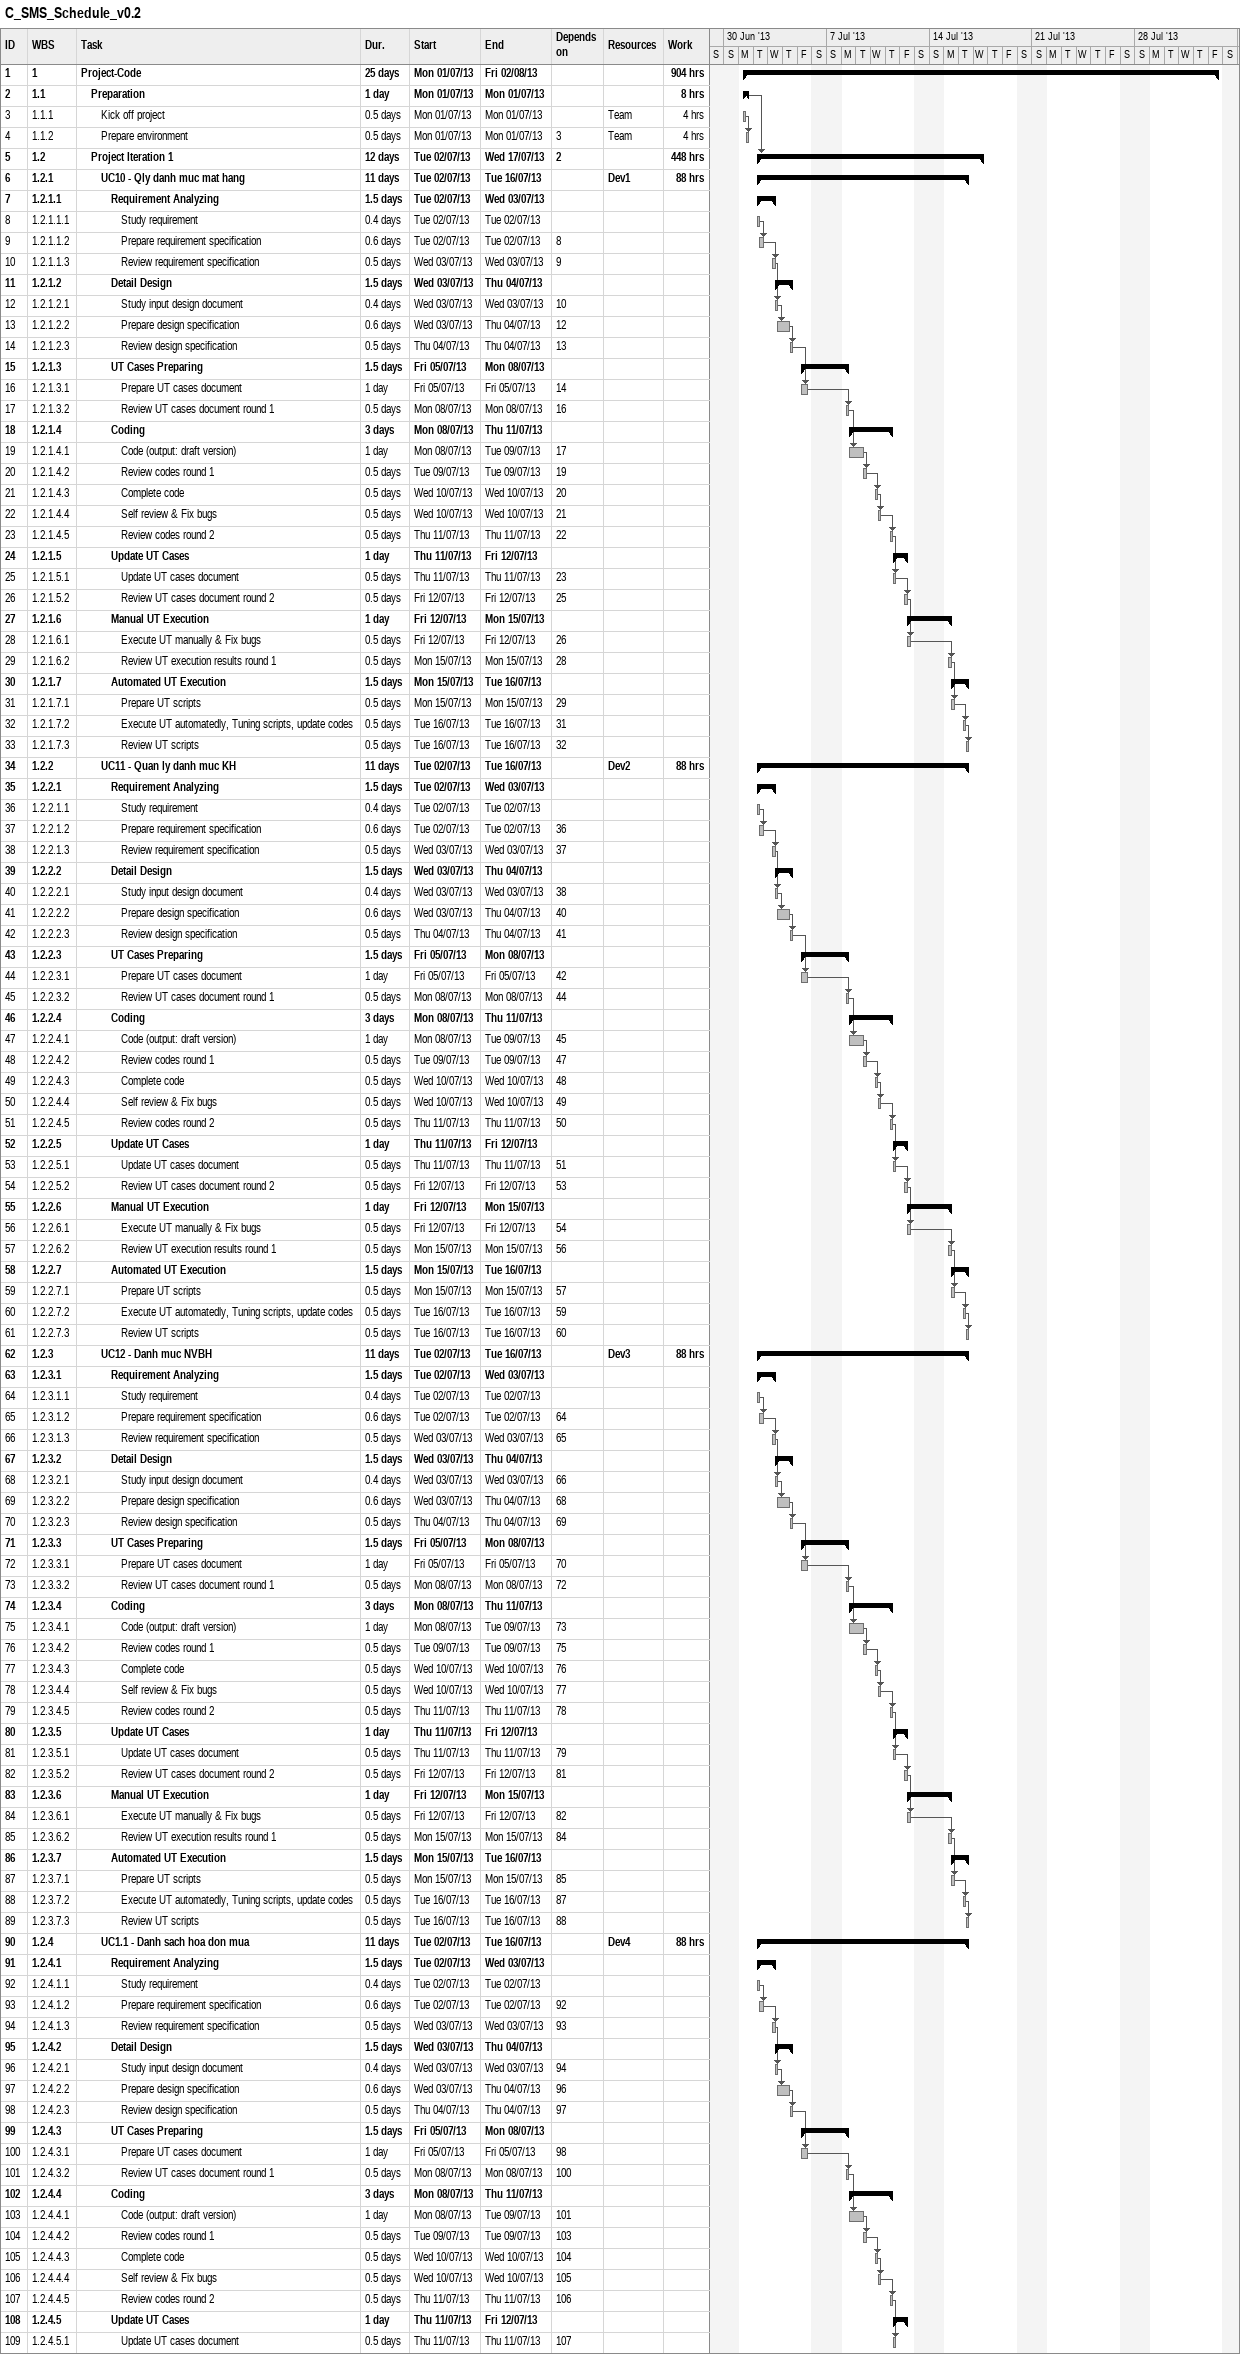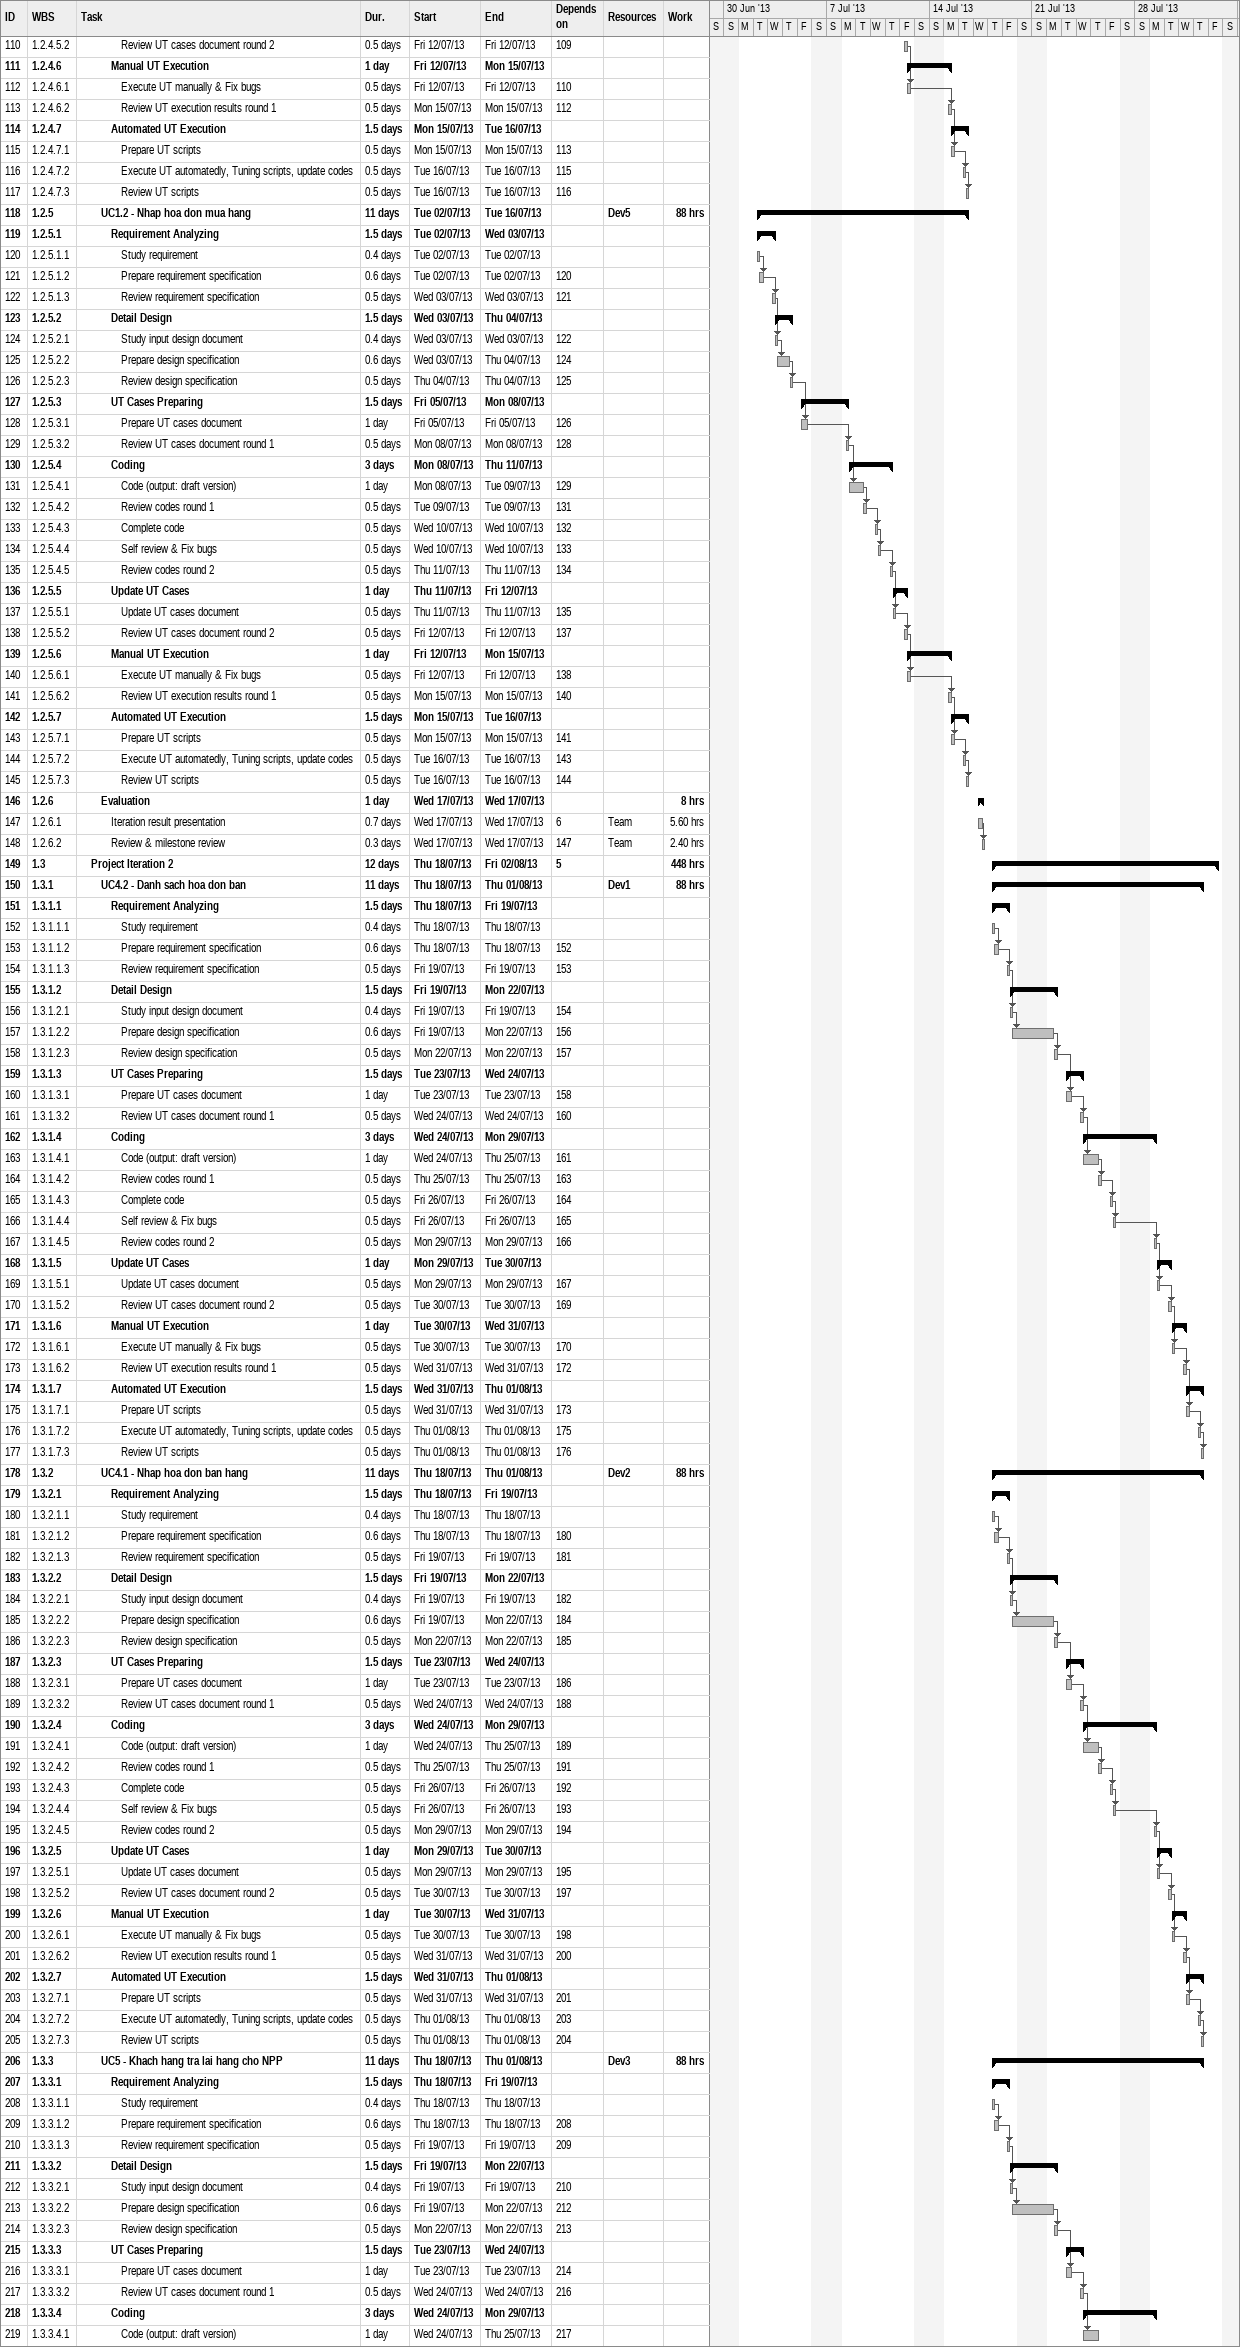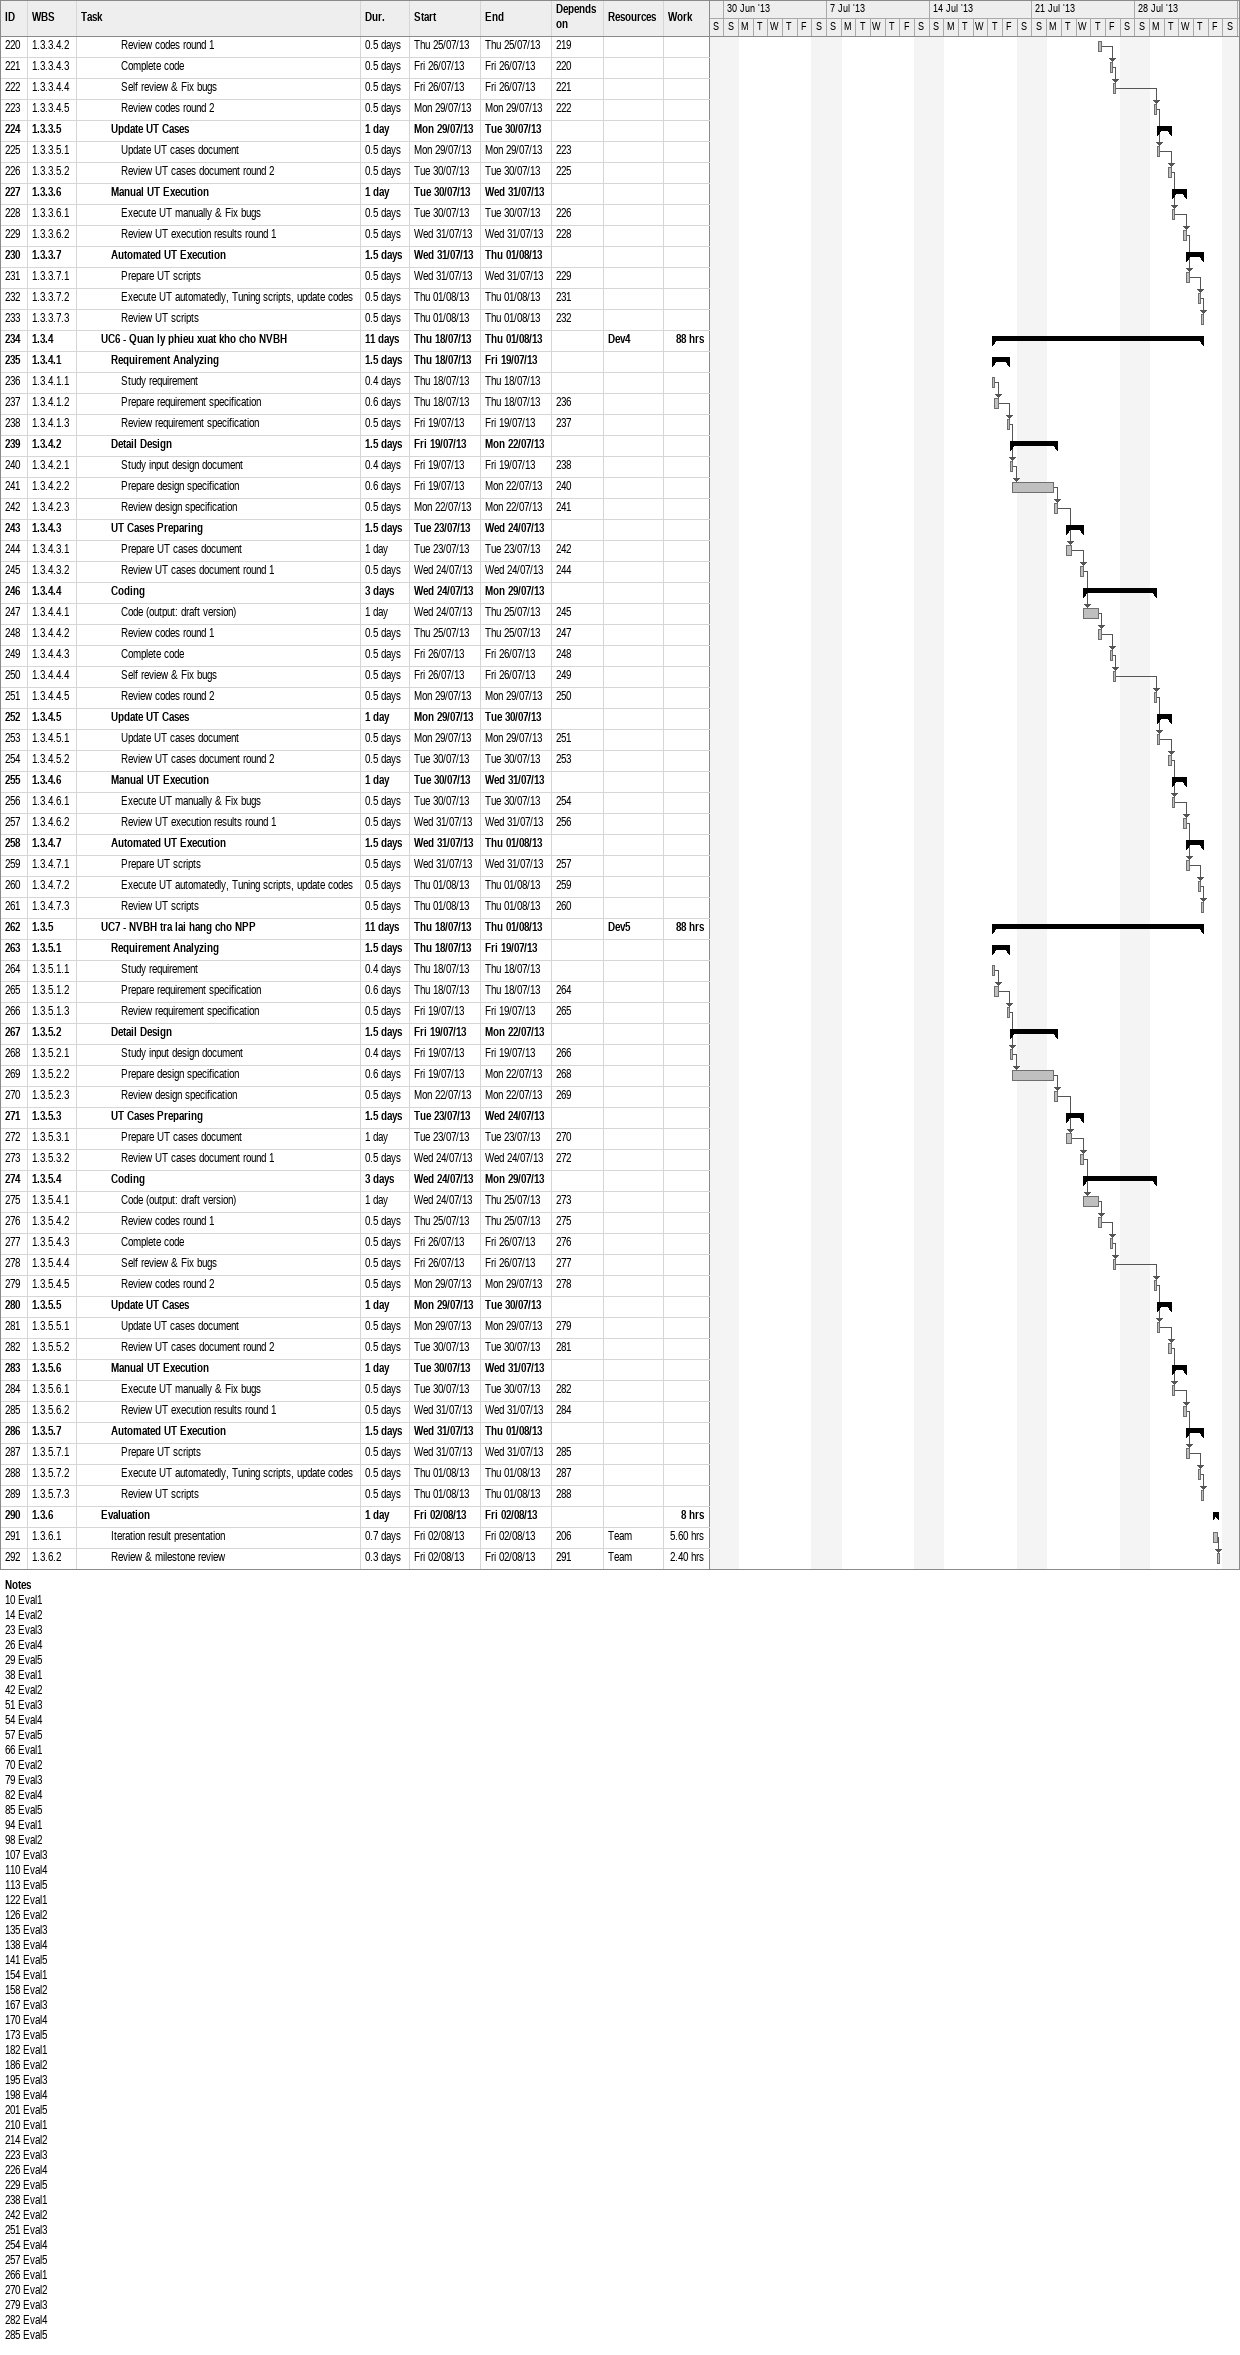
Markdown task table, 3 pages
C_SMS_Schedule_v0.2

| ID | WBS | Task | Duration | Start | Finish | Predecessors | Resources | Work (h) |
|---|---|---|---|---|---|---|---|---|
| 1 | 1 | **Project-Code** | 25d | 2013-07-01 | 2013-08-02 |  |  | 904 |
| 2 | 1.1 | **Preparation** | 1d | 2013-07-01 | 2013-07-01 |  |  | 8 |
| 3 | 1.1.1 | Kick off project | 0.5d | 2013-07-01 | 2013-07-01 |  | Team | 4 |
| 4 | 1.1.2 | Prepare environment | 0.5d | 2013-07-01 | 2013-07-01 | 3 | Team | 4 |
| 5 | 1.2 | **Project Iteration 1** | 12d | 2013-07-02 | 2013-07-17 | 2 |  | 448 |
| 6 | 1.2.1 | **UC10 - Qly danh muc mat hang** | 11d | 2013-07-02 | 2013-07-16 |  | Dev1 | 88 |
| 7 | 1.2.1.1 | **Requirement Analyzing** | 1.5d | 2013-07-02 | 2013-07-03 |  |  |  |
| 8 | 1.2.1.1.1 | Study requirement | 0.4d | 2013-07-02 | 2013-07-02 |  |  |  |
| 9 | 1.2.1.1.2 | Prepare requirement specification | 0.6d | 2013-07-02 | 2013-07-02 | 8 |  |  |
| 10 | 1.2.1.1.3 | Review requirement specification | 0.5d | 2013-07-03 | 2013-07-03 | 9 |  |  |
| 11 | 1.2.1.2 | **Detail Design** | 1.5d | 2013-07-03 | 2013-07-04 |  |  |  |
| 12 | 1.2.1.2.1 | Study input design document | 0.4d | 2013-07-03 | 2013-07-03 | 10 |  |  |
| 13 | 1.2.1.2.2 | Prepare design specification | 0.6d | 2013-07-03 | 2013-07-04 | 12 |  |  |
| 14 | 1.2.1.2.3 | Review design specification | 0.5d | 2013-07-04 | 2013-07-04 | 13 |  |  |
| 15 | 1.2.1.3 | **UT Cases Preparing** | 1.5d | 2013-07-05 | 2013-07-08 |  |  |  |
| 16 | 1.2.1.3.1 | Prepare UT cases document | 1d | 2013-07-05 | 2013-07-05 | 14 |  |  |
| 17 | 1.2.1.3.2 | Review UT cases document round 1 | 0.5d | 2013-07-08 | 2013-07-08 | 16 |  |  |
| 18 | 1.2.1.4 | **Coding** | 3d | 2013-07-08 | 2013-07-11 |  |  |  |
| 19 | 1.2.1.4.1 | Code (output: draft version) | 1d | 2013-07-08 | 2013-07-09 | 17 |  |  |
| 20 | 1.2.1.4.2 | Review codes round 1 | 0.5d | 2013-07-09 | 2013-07-09 | 19 |  |  |
| 21 | 1.2.1.4.3 | Complete code | 0.5d | 2013-07-10 | 2013-07-10 | 20 |  |  |
| 22 | 1.2.1.4.4 | Self review & Fix bugs | 0.5d | 2013-07-10 | 2013-07-10 | 21 |  |  |
| 23 | 1.2.1.4.5 | Review codes round 2 | 0.5d | 2013-07-11 | 2013-07-11 | 22 |  |  |
| 24 | 1.2.1.5 | **Update UT Cases** | 1d | 2013-07-11 | 2013-07-12 |  |  |  |
| 25 | 1.2.1.5.1 | Update UT cases document | 0.5d | 2013-07-11 | 2013-07-11 | 23 |  |  |
| 26 | 1.2.1.5.2 | Review UT cases document round 2 | 0.5d | 2013-07-12 | 2013-07-12 | 25 |  |  |
| 27 | 1.2.1.6 | **Manual UT Execution** | 1d | 2013-07-12 | 2013-07-15 |  |  |  |
| 28 | 1.2.1.6.1 | Execute UT manually & Fix bugs | 0.5d | 2013-07-12 | 2013-07-12 | 26 |  |  |
| 29 | 1.2.1.6.2 | Review UT execution results round 1 | 0.5d | 2013-07-15 | 2013-07-15 | 28 |  |  |
| 30 | 1.2.1.7 | **Automated UT Execution** | 1.5d | 2013-07-15 | 2013-07-16 |  |  |  |
| 31 | 1.2.1.7.1 | Prepare UT scripts | 0.5d | 2013-07-15 | 2013-07-15 | 29 |  |  |
| 32 | 1.2.1.7.2 | Execute UT automatedly, Tuning scripts, update codes | 0.5d | 2013-07-16 | 2013-07-16 | 31 |  |  |
| 33 | 1.2.1.7.3 | Review UT scripts | 0.5d | 2013-07-16 | 2013-07-16 | 32 |  |  |
| 34 | 1.2.2 | **UC11 - Quan ly danh muc KH** | 11d | 2013-07-02 | 2013-07-16 |  | Dev2 | 88 |
| 35 | 1.2.2.1 | **Requirement Analyzing** | 1.5d | 2013-07-02 | 2013-07-03 |  |  |  |
| 36 | 1.2.2.1.1 | Study requirement | 0.4d | 2013-07-02 | 2013-07-02 |  |  |  |
| 37 | 1.2.2.1.2 | Prepare requirement specification | 0.6d | 2013-07-02 | 2013-07-02 | 36 |  |  |
| 38 | 1.2.2.1.3 | Review requirement specification | 0.5d | 2013-07-03 | 2013-07-03 | 37 |  |  |
| 39 | 1.2.2.2 | **Detail Design** | 1.5d | 2013-07-03 | 2013-07-04 |  |  |  |
| 40 | 1.2.2.2.1 | Study input design document | 0.4d | 2013-07-03 | 2013-07-03 | 38 |  |  |
| 41 | 1.2.2.2.2 | Prepare design specification | 0.6d | 2013-07-03 | 2013-07-04 | 40 |  |  |
| 42 | 1.2.2.2.3 | Review design specification | 0.5d | 2013-07-04 | 2013-07-04 | 41 |  |  |
| 43 | 1.2.2.3 | **UT Cases Preparing** | 1.5d | 2013-07-05 | 2013-07-08 |  |  |  |
| 44 | 1.2.2.3.1 | Prepare UT cases document | 1d | 2013-07-05 | 2013-07-05 | 42 |  |  |
| 45 | 1.2.2.3.2 | Review UT cases document round 1 | 0.5d | 2013-07-08 | 2013-07-08 | 44 |  |  |
| 46 | 1.2.2.4 | **Coding** | 3d | 2013-07-08 | 2013-07-11 |  |  |  |
| 47 | 1.2.2.4.1 | Code (output: draft version) | 1d | 2013-07-08 | 2013-07-09 | 45 |  |  |
| 48 | 1.2.2.4.2 | Review codes round 1 | 0.5d | 2013-07-09 | 2013-07-09 | 47 |  |  |
| 49 | 1.2.2.4.3 | Complete code | 0.5d | 2013-07-10 | 2013-07-10 | 48 |  |  |
| 50 | 1.2.2.4.4 | Self review & Fix bugs | 0.5d | 2013-07-10 | 2013-07-10 | 49 |  |  |
| 51 | 1.2.2.4.5 | Review codes round 2 | 0.5d | 2013-07-11 | 2013-07-11 | 50 |  |  |
| 52 | 1.2.2.5 | **Update UT Cases** | 1d | 2013-07-11 | 2013-07-12 |  |  |  |
| 53 | 1.2.2.5.1 | Update UT cases document | 0.5d | 2013-07-11 | 2013-07-11 | 51 |  |  |
| 54 | 1.2.2.5.2 | Review UT cases document round 2 | 0.5d | 2013-07-12 | 2013-07-12 | 53 |  |  |
| 55 | 1.2.2.6 | **Manual UT Execution** | 1d | 2013-07-12 | 2013-07-15 |  |  |  |
| 56 | 1.2.2.6.1 | Execute UT manually & Fix bugs | 0.5d | 2013-07-12 | 2013-07-12 | 54 |  |  |
| 57 | 1.2.2.6.2 | Review UT execution results round 1 | 0.5d | 2013-07-15 | 2013-07-15 | 56 |  |  |
| 58 | 1.2.2.7 | **Automated UT Execution** | 1.5d | 2013-07-15 | 2013-07-16 |  |  |  |
| 59 | 1.2.2.7.1 | Prepare UT scripts | 0.5d | 2013-07-15 | 2013-07-15 | 57 |  |  |
| 60 | 1.2.2.7.2 | Execute UT automatedly, Tuning scripts, update codes | 0.5d | 2013-07-16 | 2013-07-16 | 59 |  |  |
| 61 | 1.2.2.7.3 | Review UT scripts | 0.5d | 2013-07-16 | 2013-07-16 | 60 |  |  |
| 62 | 1.2.3 | **UC12 - Danh muc NVBH** | 11d | 2013-07-02 | 2013-07-16 |  | Dev3 | 88 |
| 63 | 1.2.3.1 | **Requirement Analyzing** | 1.5d | 2013-07-02 | 2013-07-03 |  |  |  |
| 64 | 1.2.3.1.1 | Study requirement | 0.4d | 2013-07-02 | 2013-07-02 |  |  |  |
| 65 | 1.2.3.1.2 | Prepare requirement specification | 0.6d | 2013-07-02 | 2013-07-02 | 64 |  |  |
| 66 | 1.2.3.1.3 | Review requirement specification | 0.5d | 2013-07-03 | 2013-07-03 | 65 |  |  |
| 67 | 1.2.3.2 | **Detail Design** | 1.5d | 2013-07-03 | 2013-07-04 |  |  |  |
| 68 | 1.2.3.2.1 | Study input design document | 0.4d | 2013-07-03 | 2013-07-03 | 66 |  |  |
| 69 | 1.2.3.2.2 | Prepare design specification | 0.6d | 2013-07-03 | 2013-07-04 | 68 |  |  |
| 70 | 1.2.3.2.3 | Review design specification | 0.5d | 2013-07-04 | 2013-07-04 | 69 |  |  |
| 71 | 1.2.3.3 | **UT Cases Preparing** | 1.5d | 2013-07-05 | 2013-07-08 |  |  |  |
| 72 | 1.2.3.3.1 | Prepare UT cases document | 1d | 2013-07-05 | 2013-07-05 | 70 |  |  |
| 73 | 1.2.3.3.2 | Review UT cases document round 1 | 0.5d | 2013-07-08 | 2013-07-08 | 72 |  |  |
| 74 | 1.2.3.4 | **Coding** | 3d | 2013-07-08 | 2013-07-11 |  |  |  |
| 75 | 1.2.3.4.1 | Code (output: draft version) | 1d | 2013-07-08 | 2013-07-09 | 73 |  |  |
| 76 | 1.2.3.4.2 | Review codes round 1 | 0.5d | 2013-07-09 | 2013-07-09 | 75 |  |  |
| 77 | 1.2.3.4.3 | Complete code | 0.5d | 2013-07-10 | 2013-07-10 | 76 |  |  |
| 78 | 1.2.3.4.4 | Self review & Fix bugs | 0.5d | 2013-07-10 | 2013-07-10 | 77 |  |  |
| 79 | 1.2.3.4.5 | Review codes round 2 | 0.5d | 2013-07-11 | 2013-07-11 | 78 |  |  |
| 80 | 1.2.3.5 | **Update UT Cases** | 1d | 2013-07-11 | 2013-07-12 |  |  |  |
| 81 | 1.2.3.5.1 | Update UT cases document | 0.5d | 2013-07-11 | 2013-07-11 | 79 |  |  |
| 82 | 1.2.3.5.2 | Review UT cases document round 2 | 0.5d | 2013-07-12 | 2013-07-12 | 81 |  |  |
| 83 | 1.2.3.6 | **Manual UT Execution** | 1d | 2013-07-12 | 2013-07-15 |  |  |  |
| 84 | 1.2.3.6.1 | Execute UT manually & Fix bugs | 0.5d | 2013-07-12 | 2013-07-12 | 82 |  |  |
| 85 | 1.2.3.6.2 | Review UT execution results round 1 | 0.5d | 2013-07-15 | 2013-07-15 | 84 |  |  |
| 86 | 1.2.3.7 | **Automated UT Execution** | 1.5d | 2013-07-15 | 2013-07-16 |  |  |  |
| 87 | 1.2.3.7.1 | Prepare UT scripts | 0.5d | 2013-07-15 | 2013-07-15 | 85 |  |  |
| 88 | 1.2.3.7.2 | Execute UT automatedly, Tuning scripts, update codes | 0.5d | 2013-07-16 | 2013-07-16 | 87 |  |  |
| 89 | 1.2.3.7.3 | Review UT scripts | 0.5d | 2013-07-16 | 2013-07-16 | 88 |  |  |
| 90 | 1.2.4 | **UC1.1 - Danh sach hoa don mua** | 11d | 2013-07-02 | 2013-07-16 |  | Dev4 | 88 |
| 91 | 1.2.4.1 | **Requirement Analyzing** | 1.5d | 2013-07-02 | 2013-07-03 |  |  |  |
| 92 | 1.2.4.1.1 | Study requirement | 0.4d | 2013-07-02 | 2013-07-02 |  |  |  |
| 93 | 1.2.4.1.2 | Prepare requirement specification | 0.6d | 2013-07-02 | 2013-07-02 | 92 |  |  |
| 94 | 1.2.4.1.3 | Review requirement specification | 0.5d | 2013-07-03 | 2013-07-03 | 93 |  |  |
| 95 | 1.2.4.2 | **Detail Design** | 1.5d | 2013-07-03 | 2013-07-04 |  |  |  |
| 96 | 1.2.4.2.1 | Study input design document | 0.4d | 2013-07-03 | 2013-07-03 | 94 |  |  |
| 97 | 1.2.4.2.2 | Prepare design specification | 0.6d | 2013-07-03 | 2013-07-04 | 96 |  |  |
| 98 | 1.2.4.2.3 | Review design specification | 0.5d | 2013-07-04 | 2013-07-04 | 97 |  |  |
| 99 | 1.2.4.3 | **UT Cases Preparing** | 1.5d | 2013-07-05 | 2013-07-08 |  |  |  |
| 100 | 1.2.4.3.1 | Prepare UT cases document | 1d | 2013-07-05 | 2013-07-05 | 98 |  |  |
| 101 | 1.2.4.3.2 | Review UT cases document round 1 | 0.5d | 2013-07-08 | 2013-07-08 | 100 |  |  |
| 102 | 1.2.4.4 | **Coding** | 3d | 2013-07-08 | 2013-07-11 |  |  |  |
| 103 | 1.2.4.4.1 | Code (output: draft version) | 1d | 2013-07-08 | 2013-07-09 | 101 |  |  |
| 104 | 1.2.4.4.2 | Review codes round 1 | 0.5d | 2013-07-09 | 2013-07-09 | 103 |  |  |
| 105 | 1.2.4.4.3 | Complete code | 0.5d | 2013-07-10 | 2013-07-10 | 104 |  |  |
| 106 | 1.2.4.4.4 | Self review & Fix bugs | 0.5d | 2013-07-10 | 2013-07-10 | 105 |  |  |
| 107 | 1.2.4.4.5 | Review codes round 2 | 0.5d | 2013-07-11 | 2013-07-11 | 106 |  |  |
| 108 | 1.2.4.5 | **Update UT Cases** | 1d | 2013-07-11 | 2013-07-12 |  |  |  |
| 109 | 1.2.4.5.1 | Update UT cases document | 0.5d | 2013-07-11 | 2013-07-11 | 107 |  |  |
| 110 | 1.2.4.5.2 | Review UT cases document round 2 | 0.5d | 2013-07-12 | 2013-07-12 | 109 |  |  |
| 111 | 1.2.4.6 | **Manual UT Execution** | 1d | 2013-07-12 | 2013-07-15 |  |  |  |
| 112 | 1.2.4.6.1 | Execute UT manually & Fix bugs | 0.5d | 2013-07-12 | 2013-07-12 | 110 |  |  |
| 113 | 1.2.4.6.2 | Review UT execution results round 1 | 0.5d | 2013-07-15 | 2013-07-15 | 112 |  |  |
| 114 | 1.2.4.7 | **Automated UT Execution** | 1.5d | 2013-07-15 | 2013-07-16 |  |  |  |
| 115 | 1.2.4.7.1 | Prepare UT scripts | 0.5d | 2013-07-15 | 2013-07-15 | 113 |  |  |
| 116 | 1.2.4.7.2 | Execute UT automatedly, Tuning scripts, update codes | 0.5d | 2013-07-16 | 2013-07-16 | 115 |  |  |
| 117 | 1.2.4.7.3 | Review UT scripts | 0.5d | 2013-07-16 | 2013-07-16 | 116 |  |  |
| 118 | 1.2.5 | **UC1.2 - Nhap hoa don mua hang** | 11d | 2013-07-02 | 2013-07-16 |  | Dev5 | 88 |
| 119 | 1.2.5.1 | **Requirement Analyzing** | 1.5d | 2013-07-02 | 2013-07-03 |  |  |  |
| 120 | 1.2.5.1.1 | Study requirement | 0.4d | 2013-07-02 | 2013-07-02 |  |  |  |
| 121 | 1.2.5.1.2 | Prepare requirement specification | 0.6d | 2013-07-02 | 2013-07-02 | 120 |  |  |
| 122 | 1.2.5.1.3 | Review requirement specification | 0.5d | 2013-07-03 | 2013-07-03 | 121 |  |  |
| 123 | 1.2.5.2 | **Detail Design** | 1.5d | 2013-07-03 | 2013-07-04 |  |  |  |
| 124 | 1.2.5.2.1 | Study input design document | 0.4d | 2013-07-03 | 2013-07-03 | 122 |  |  |
| 125 | 1.2.5.2.2 | Prepare design specification | 0.6d | 2013-07-03 | 2013-07-04 | 124 |  |  |
| 126 | 1.2.5.2.3 | Review design specification | 0.5d | 2013-07-04 | 2013-07-04 | 125 |  |  |
| 127 | 1.2.5.3 | **UT Cases Preparing** | 1.5d | 2013-07-05 | 2013-07-08 |  |  |  |
| 128 | 1.2.5.3.1 | Prepare UT cases document | 1d | 2013-07-05 | 2013-07-05 | 126 |  |  |
| 129 | 1.2.5.3.2 | Review UT cases document round 1 | 0.5d | 2013-07-08 | 2013-07-08 | 128 |  |  |
| 130 | 1.2.5.4 | **Coding** | 3d | 2013-07-08 | 2013-07-11 |  |  |  |
| 131 | 1.2.5.4.1 | Code (output: draft version) | 1d | 2013-07-08 | 2013-07-09 | 129 |  |  |
| 132 | 1.2.5.4.2 | Review codes round 1 | 0.5d | 2013-07-09 | 2013-07-09 | 131 |  |  |
| 133 | 1.2.5.4.3 | Complete code | 0.5d | 2013-07-10 | 2013-07-10 | 132 |  |  |
| 134 | 1.2.5.4.4 | Self review & Fix bugs | 0.5d | 2013-07-10 | 2013-07-10 | 133 |  |  |
| 135 | 1.2.5.4.5 | Review codes round 2 | 0.5d | 2013-07-11 | 2013-07-11 | 134 |  |  |
| 136 | 1.2.5.5 | **Update UT Cases** | 1d | 2013-07-11 | 2013-07-12 |  |  |  |
| 137 | 1.2.5.5.1 | Update UT cases document | 0.5d | 2013-07-11 | 2013-07-11 | 135 |  |  |
| 138 | 1.2.5.5.2 | Review UT cases document round 2 | 0.5d | 2013-07-12 | 2013-07-12 | 137 |  |  |
| 139 | 1.2.5.6 | **Manual UT Execution** | 1d | 2013-07-12 | 2013-07-15 |  |  |  |
| 140 | 1.2.5.6.1 | Execute UT manually & Fix bugs | 0.5d | 2013-07-12 | 2013-07-12 | 138 |  |  |
| 141 | 1.2.5.6.2 | Review UT execution results round 1 | 0.5d | 2013-07-15 | 2013-07-15 | 140 |  |  |
| 142 | 1.2.5.7 | **Automated UT Execution** | 1.5d | 2013-07-15 | 2013-07-16 |  |  |  |
| 143 | 1.2.5.7.1 | Prepare UT scripts | 0.5d | 2013-07-15 | 2013-07-15 | 141 |  |  |
| 144 | 1.2.5.7.2 | Execute UT automatedly, Tuning scripts, update codes | 0.5d | 2013-07-16 | 2013-07-16 | 143 |  |  |
| 145 | 1.2.5.7.3 | Review UT scripts | 0.5d | 2013-07-16 | 2013-07-16 | 144 |  |  |
| 146 | 1.2.6 | **Evaluation** | 1d | 2013-07-17 | 2013-07-17 |  |  | 8 |
| 147 | 1.2.6.1 | Iteration result presentation | 0.7d | 2013-07-17 | 2013-07-17 | 6 | Team | 5.60 |
| 148 | 1.2.6.2 | Review & milestone review | 0.3d | 2013-07-17 | 2013-07-17 | 147 | Team | 2.40 |
| 149 | 1.3 | **Project Iteration 2** | 12d | 2013-07-18 | 2013-08-02 | 5 |  | 448 |
| 150 | 1.3.1 | **UC4.2 - Danh sach hoa don ban** | 11d | 2013-07-18 | 2013-08-01 |  | Dev1 | 88 |
| 151 | 1.3.1.1 | **Requirement Analyzing** | 1.5d | 2013-07-18 | 2013-07-19 |  |  |  |
| 152 | 1.3.1.1.1 | Study requirement | 0.4d | 2013-07-18 | 2013-07-18 |  |  |  |
| 153 | 1.3.1.1.2 | Prepare requirement specification | 0.6d | 2013-07-18 | 2013-07-18 | 152 |  |  |
| 154 | 1.3.1.1.3 | Review requirement specification | 0.5d | 2013-07-19 | 2013-07-19 | 153 |  |  |
| 155 | 1.3.1.2 | **Detail Design** | 1.5d | 2013-07-19 | 2013-07-22 |  |  |  |
| 156 | 1.3.1.2.1 | Study input design document | 0.4d | 2013-07-19 | 2013-07-19 | 154 |  |  |
| 157 | 1.3.1.2.2 | Prepare design specification | 0.6d | 2013-07-19 | 2013-07-22 | 156 |  |  |
| 158 | 1.3.1.2.3 | Review design specification | 0.5d | 2013-07-22 | 2013-07-22 | 157 |  |  |
| 159 | 1.3.1.3 | **UT Cases Preparing** | 1.5d | 2013-07-23 | 2013-07-24 |  |  |  |
| 160 | 1.3.1.3.1 | Prepare UT cases document | 1d | 2013-07-23 | 2013-07-23 | 158 |  |  |
| 161 | 1.3.1.3.2 | Review UT cases document round 1 | 0.5d | 2013-07-24 | 2013-07-24 | 160 |  |  |
| 162 | 1.3.1.4 | **Coding** | 3d | 2013-07-24 | 2013-07-29 |  |  |  |
| 163 | 1.3.1.4.1 | Code (output: draft version) | 1d | 2013-07-24 | 2013-07-25 | 161 |  |  |
| 164 | 1.3.1.4.2 | Review codes round 1 | 0.5d | 2013-07-25 | 2013-07-25 | 163 |  |  |
| 165 | 1.3.1.4.3 | Complete code | 0.5d | 2013-07-26 | 2013-07-26 | 164 |  |  |
| 166 | 1.3.1.4.4 | Self review & Fix bugs | 0.5d | 2013-07-26 | 2013-07-26 | 165 |  |  |
| 167 | 1.3.1.4.5 | Review codes round 2 | 0.5d | 2013-07-29 | 2013-07-29 | 166 |  |  |
| 168 | 1.3.1.5 | **Update UT Cases** | 1d | 2013-07-29 | 2013-07-30 |  |  |  |
| 169 | 1.3.1.5.1 | Update UT cases document | 0.5d | 2013-07-29 | 2013-07-29 | 167 |  |  |
| 170 | 1.3.1.5.2 | Review UT cases document round 2 | 0.5d | 2013-07-30 | 2013-07-30 | 169 |  |  |
| 171 | 1.3.1.6 | **Manual UT Execution** | 1d | 2013-07-30 | 2013-07-31 |  |  |  |
| 172 | 1.3.1.6.1 | Execute UT manually & Fix bugs | 0.5d | 2013-07-30 | 2013-07-30 | 170 |  |  |
| 173 | 1.3.1.6.2 | Review UT execution results round 1 | 0.5d | 2013-07-31 | 2013-07-31 | 172 |  |  |
| 174 | 1.3.1.7 | **Automated UT Execution** | 1.5d | 2013-07-31 | 2013-08-01 |  |  |  |
| 175 | 1.3.1.7.1 | Prepare UT scripts | 0.5d | 2013-07-31 | 2013-07-31 | 173 |  |  |
| 176 | 1.3.1.7.2 | Execute UT automatedly, Tuning scripts, update codes | 0.5d | 2013-08-01 | 2013-08-01 | 175 |  |  |
| 177 | 1.3.1.7.3 | Review UT scripts | 0.5d | 2013-08-01 | 2013-08-01 | 176 |  |  |
| 178 | 1.3.2 | **UC4.1 - Nhap hoa don ban hang** | 11d | 2013-07-18 | 2013-08-01 |  | Dev2 | 88 |
| 179 | 1.3.2.1 | **Requirement Analyzing** | 1.5d | 2013-07-18 | 2013-07-19 |  |  |  |
| 180 | 1.3.2.1.1 | Study requirement | 0.4d | 2013-07-18 | 2013-07-18 |  |  |  |
| 181 | 1.3.2.1.2 | Prepare requirement specification | 0.6d | 2013-07-18 | 2013-07-18 | 180 |  |  |
| 182 | 1.3.2.1.3 | Review requirement specification | 0.5d | 2013-07-19 | 2013-07-19 | 181 |  |  |
| 183 | 1.3.2.2 | **Detail Design** | 1.5d | 2013-07-19 | 2013-07-22 |  |  |  |
| 184 | 1.3.2.2.1 | Study input design document | 0.4d | 2013-07-19 | 2013-07-19 | 182 |  |  |
| 185 | 1.3.2.2.2 | Prepare design specification | 0.6d | 2013-07-19 | 2013-07-22 | 184 |  |  |
| 186 | 1.3.2.2.3 | Review design specification | 0.5d | 2013-07-22 | 2013-07-22 | 185 |  |  |
| 187 | 1.3.2.3 | **UT Cases Preparing** | 1.5d | 2013-07-23 | 2013-07-24 |  |  |  |
| 188 | 1.3.2.3.1 | Prepare UT cases document | 1d | 2013-07-23 | 2013-07-23 | 186 |  |  |
| 189 | 1.3.2.3.2 | Review UT cases document round 1 | 0.5d | 2013-07-24 | 2013-07-24 | 188 |  |  |
| 190 | 1.3.2.4 | **Coding** | 3d | 2013-07-24 | 2013-07-29 |  |  |  |
| 191 | 1.3.2.4.1 | Code (output: draft version) | 1d | 2013-07-24 | 2013-07-25 | 189 |  |  |
| 192 | 1.3.2.4.2 | Review codes round 1 | 0.5d | 2013-07-25 | 2013-07-25 | 191 |  |  |
| 193 | 1.3.2.4.3 | Complete code | 0.5d | 2013-07-26 | 2013-07-26 | 192 |  |  |
| 194 | 1.3.2.4.4 | Self review & Fix bugs | 0.5d | 2013-07-26 | 2013-07-26 | 193 |  |  |
| 195 | 1.3.2.4.5 | Review codes round 2 | 0.5d | 2013-07-29 | 2013-07-29 | 194 |  |  |
| 196 | 1.3.2.5 | **Update UT Cases** | 1d | 2013-07-29 | 2013-07-30 |  |  |  |
| 197 | 1.3.2.5.1 | Update UT cases document | 0.5d | 2013-07-29 | 2013-07-29 | 195 |  |  |
| 198 | 1.3.2.5.2 | Review UT cases document round 2 | 0.5d | 2013-07-30 | 2013-07-30 | 197 |  |  |
| 199 | 1.3.2.6 | **Manual UT Execution** | 1d | 2013-07-30 | 2013-07-31 |  |  |  |
| 200 | 1.3.2.6.1 | Execute UT manually & Fix bugs | 0.5d | 2013-07-30 | 2013-07-30 | 198 |  |  |
| 201 | 1.3.2.6.2 | Review UT execution results round 1 | 0.5d | 2013-07-31 | 2013-07-31 | 200 |  |  |
| 202 | 1.3.2.7 | **Automated UT Execution** | 1.5d | 2013-07-31 | 2013-08-01 |  |  |  |
| 203 | 1.3.2.7.1 | Prepare UT scripts | 0.5d | 2013-07-31 | 2013-07-31 | 201 |  |  |
| 204 | 1.3.2.7.2 | Execute UT automatedly, Tuning scripts, update codes | 0.5d | 2013-08-01 | 2013-08-01 | 203 |  |  |
| 205 | 1.3.2.7.3 | Review UT scripts | 0.5d | 2013-08-01 | 2013-08-01 | 204 |  |  |
| 206 | 1.3.3 | **UC5 - Khach hang tra lai hang cho NPP** | 11d | 2013-07-18 | 2013-08-01 |  | Dev3 | 88 |
| 207 | 1.3.3.1 | **Requirement Analyzing** | 1.5d | 2013-07-18 | 2013-07-19 |  |  |  |
| 208 | 1.3.3.1.1 | Study requirement | 0.4d | 2013-07-18 | 2013-07-18 |  |  |  |
| 209 | 1.3.3.1.2 | Prepare requirement specification | 0.6d | 2013-07-18 | 2013-07-18 | 208 |  |  |
| 210 | 1.3.3.1.3 | Review requirement specification | 0.5d | 2013-07-19 | 2013-07-19 | 209 |  |  |
| 211 | 1.3.3.2 | **Detail Design** | 1.5d | 2013-07-19 | 2013-07-22 |  |  |  |
| 212 | 1.3.3.2.1 | Study input design document | 0.4d | 2013-07-19 | 2013-07-19 | 210 |  |  |
| 213 | 1.3.3.2.2 | Prepare design specification | 0.6d | 2013-07-19 | 2013-07-22 | 212 |  |  |
| 214 | 1.3.3.2.3 | Review design specification | 0.5d | 2013-07-22 | 2013-07-22 | 213 |  |  |
| 215 | 1.3.3.3 | **UT Cases Preparing** | 1.5d | 2013-07-23 | 2013-07-24 |  |  |  |
| 216 | 1.3.3.3.1 | Prepare UT cases document | 1d | 2013-07-23 | 2013-07-23 | 214 |  |  |
| 217 | 1.3.3.3.2 | Review UT cases document round 1 | 0.5d | 2013-07-24 | 2013-07-24 | 216 |  |  |
| 218 | 1.3.3.4 | **Coding** | 3d | 2013-07-24 | 2013-07-29 |  |  |  |
| 219 | 1.3.3.4.1 | Code (output: draft version) | 1d | 2013-07-24 | 2013-07-25 | 217 |  |  |
| 220 | 1.3.3.4.2 | Review codes round 1 | 0.5d | 2013-07-25 | 2013-07-25 | 219 |  |  |
| 221 | 1.3.3.4.3 | Complete code | 0.5d | 2013-07-26 | 2013-07-26 | 220 |  |  |
| 222 | 1.3.3.4.4 | Self review & Fix bugs | 0.5d | 2013-07-26 | 2013-07-26 | 221 |  |  |
| 223 | 1.3.3.4.5 | Review codes round 2 | 0.5d | 2013-07-29 | 2013-07-29 | 222 |  |  |
| 224 | 1.3.3.5 | **Update UT Cases** | 1d | 2013-07-29 | 2013-07-30 |  |  |  |
| 225 | 1.3.3.5.1 | Update UT cases document | 0.5d | 2013-07-29 | 2013-07-29 | 223 |  |  |
| 226 | 1.3.3.5.2 | Review UT cases document round 2 | 0.5d | 2013-07-30 | 2013-07-30 | 225 |  |  |
| 227 | 1.3.3.6 | **Manual UT Execution** | 1d | 2013-07-30 | 2013-07-31 |  |  |  |
| 228 | 1.3.3.6.1 | Execute UT manually & Fix bugs | 0.5d | 2013-07-30 | 2013-07-30 | 226 |  |  |
| 229 | 1.3.3.6.2 | Review UT execution results round 1 | 0.5d | 2013-07-31 | 2013-07-31 | 228 |  |  |
| 230 | 1.3.3.7 | **Automated UT Execution** | 1.5d | 2013-07-31 | 2013-08-01 |  |  |  |
| 231 | 1.3.3.7.1 | Prepare UT scripts | 0.5d | 2013-07-31 | 2013-07-31 | 229 |  |  |
| 232 | 1.3.3.7.2 | Execute UT automatedly, Tuning scripts, update codes | 0.5d | 2013-08-01 | 2013-08-01 | 231 |  |  |
| 233 | 1.3.3.7.3 | Review UT scripts | 0.5d | 2013-08-01 | 2013-08-01 | 232 |  |  |
| 234 | 1.3.4 | **UC6 - Quan ly phieu xuat kho cho NVBH** | 11d | 2013-07-18 | 2013-08-01 |  | Dev4 | 88 |
| 235 | 1.3.4.1 | **Requirement Analyzing** | 1.5d | 2013-07-18 | 2013-07-19 |  |  |  |
| 236 | 1.3.4.1.1 | Study requirement | 0.4d | 2013-07-18 | 2013-07-18 |  |  |  |
| 237 | 1.3.4.1.2 | Prepare requirement specification | 0.6d | 2013-07-18 | 2013-07-18 | 236 |  |  |
| 238 | 1.3.4.1.3 | Review requirement specification | 0.5d | 2013-07-19 | 2013-07-19 | 237 |  |  |
| 239 | 1.3.4.2 | **Detail Design** | 1.5d | 2013-07-19 | 2013-07-22 |  |  |  |
| 240 | 1.3.4.2.1 | Study input design document | 0.4d | 2013-07-19 | 2013-07-19 | 238 |  |  |
| 241 | 1.3.4.2.2 | Prepare design specification | 0.6d | 2013-07-19 | 2013-07-22 | 240 |  |  |
| 242 | 1.3.4.2.3 | Review design specification | 0.5d | 2013-07-22 | 2013-07-22 | 241 |  |  |
| 243 | 1.3.4.3 | **UT Cases Preparing** | 1.5d | 2013-07-23 | 2013-07-24 |  |  |  |
| 244 | 1.3.4.3.1 | Prepare UT cases document | 1d | 2013-07-23 | 2013-07-23 | 242 |  |  |
| 245 | 1.3.4.3.2 | Review UT cases document round 1 | 0.5d | 2013-07-24 | 2013-07-24 | 244 |  |  |
| 246 | 1.3.4.4 | **Coding** | 3d | 2013-07-24 | 2013-07-29 |  |  |  |
| 247 | 1.3.4.4.1 | Code (output: draft version) | 1d | 2013-07-24 | 2013-07-25 | 245 |  |  |
| 248 | 1.3.4.4.2 | Review codes round 1 | 0.5d | 2013-07-25 | 2013-07-25 | 247 |  |  |
| 249 | 1.3.4.4.3 | Complete code | 0.5d | 2013-07-26 | 2013-07-26 | 248 |  |  |
| 250 | 1.3.4.4.4 | Self review & Fix bugs | 0.5d | 2013-07-26 | 2013-07-26 | 249 |  |  |
| 251 | 1.3.4.4.5 | Review codes round 2 | 0.5d | 2013-07-29 | 2013-07-29 | 250 |  |  |
| 252 | 1.3.4.5 | **Update UT Cases** | 1d | 2013-07-29 | 2013-07-30 |  |  |  |
| 253 | 1.3.4.5.1 | Update UT cases document | 0.5d | 2013-07-29 | 2013-07-29 | 251 |  |  |
| 254 | 1.3.4.5.2 | Review UT cases document round 2 | 0.5d | 2013-07-30 | 2013-07-30 | 253 |  |  |
| 255 | 1.3.4.6 | **Manual UT Execution** | 1d | 2013-07-30 | 2013-07-31 |  |  |  |
| 256 | 1.3.4.6.1 | Execute UT manually & Fix bugs | 0.5d | 2013-07-30 | 2013-07-30 | 254 |  |  |
| 257 | 1.3.4.6.2 | Review UT execution results round 1 | 0.5d | 2013-07-31 | 2013-07-31 | 256 |  |  |
| 258 | 1.3.4.7 | **Automated UT Execution** | 1.5d | 2013-07-31 | 2013-08-01 |  |  |  |
| 259 | 1.3.4.7.1 | Prepare UT scripts | 0.5d | 2013-07-31 | 2013-07-31 | 257 |  |  |
| 260 | 1.3.4.7.2 | Execute UT automatedly, Tuning scripts, update codes | 0.5d | 2013-08-01 | 2013-08-01 | 259 |  |  |
| 261 | 1.3.4.7.3 | Review UT scripts | 0.5d | 2013-08-01 | 2013-08-01 | 260 |  |  |
| 262 | 1.3.5 | **UC7 - NVBH tra lai hang cho NPP** | 11d | 2013-07-18 | 2013-08-01 |  | Dev5 | 88 |
| 263 | 1.3.5.1 | **Requirement Analyzing** | 1.5d | 2013-07-18 | 2013-07-19 |  |  |  |
| 264 | 1.3.5.1.1 | Study requirement | 0.4d | 2013-07-18 | 2013-07-18 |  |  |  |
| 265 | 1.3.5.1.2 | Prepare requirement specification | 0.6d | 2013-07-18 | 2013-07-18 | 264 |  |  |
| 266 | 1.3.5.1.3 | Review requirement specification | 0.5d | 2013-07-19 | 2013-07-19 | 265 |  |  |
| 267 | 1.3.5.2 | **Detail Design** | 1.5d | 2013-07-19 | 2013-07-22 |  |  |  |
| 268 | 1.3.5.2.1 | Study input design document | 0.4d | 2013-07-19 | 2013-07-19 | 266 |  |  |
| 269 | 1.3.5.2.2 | Prepare design specification | 0.6d | 2013-07-19 | 2013-07-22 | 268 |  |  |
| 270 | 1.3.5.2.3 | Review design specification | 0.5d | 2013-07-22 | 2013-07-22 | 269 |  |  |
| 271 | 1.3.5.3 | **UT Cases Preparing** | 1.5d | 2013-07-23 | 2013-07-24 |  |  |  |
| 272 | 1.3.5.3.1 | Prepare UT cases document | 1d | 2013-07-23 | 2013-07-23 | 270 |  |  |
| 273 | 1.3.5.3.2 | Review UT cases document round 1 | 0.5d | 2013-07-24 | 2013-07-24 | 272 |  |  |
| 274 | 1.3.5.4 | **Coding** | 3d | 2013-07-24 | 2013-07-29 |  |  |  |
| 275 | 1.3.5.4.1 | Code (output: draft version) | 1d | 2013-07-24 | 2013-07-25 | 273 |  |  |
| 276 | 1.3.5.4.2 | Review codes round 1 | 0.5d | 2013-07-25 | 2013-07-25 | 275 |  |  |
| 277 | 1.3.5.4.3 | Complete code | 0.5d | 2013-07-26 | 2013-07-26 | 276 |  |  |
| 278 | 1.3.5.4.4 | Self review & Fix bugs | 0.5d | 2013-07-26 | 2013-07-26 | 277 |  |  |
| 279 | 1.3.5.4.5 | Review codes round 2 | 0.5d | 2013-07-29 | 2013-07-29 | 278 |  |  |
| 280 | 1.3.5.5 | **Update UT Cases** | 1d | 2013-07-29 | 2013-07-30 |  |  |  |
| 281 | 1.3.5.5.1 | Update UT cases document | 0.5d | 2013-07-29 | 2013-07-29 | 279 |  |  |
| 282 | 1.3.5.5.2 | Review UT cases document round 2 | 0.5d | 2013-07-30 | 2013-07-30 | 281 |  |  |
| 283 | 1.3.5.6 | **Manual UT Execution** | 1d | 2013-07-30 | 2013-07-31 |  |  |  |
| 284 | 1.3.5.6.1 | Execute UT manually & Fix bugs | 0.5d | 2013-07-30 | 2013-07-30 | 282 |  |  |
| 285 | 1.3.5.6.2 | Review UT execution results round 1 | 0.5d | 2013-07-31 | 2013-07-31 | 284 |  |  |
| 286 | 1.3.5.7 | **Automated UT Execution** | 1.5d | 2013-07-31 | 2013-08-01 |  |  |  |
| 287 | 1.3.5.7.1 | Prepare UT scripts | 0.5d | 2013-07-31 | 2013-07-31 | 285 |  |  |
| 288 | 1.3.5.7.2 | Execute UT automatedly, Tuning scripts, update codes | 0.5d | 2013-08-01 | 2013-08-01 | 287 |  |  |
| 289 | 1.3.5.7.3 | Review UT scripts | 0.5d | 2013-08-01 | 2013-08-01 | 288 |  |  |
| 290 | 1.3.6 | **Evaluation** | 1d | 2013-08-02 | 2013-08-02 |  |  | 8 |
| 291 | 1.3.6.1 | Iteration result presentation | 0.7d | 2013-08-02 | 2013-08-02 | 206 | Team | 5.60 |
| 292 | 1.3.6.2 | Review & milestone review | 0.3d | 2013-08-02 | 2013-08-02 | 291 | Team | 2.40 |

Notes
- 10: Eval1
- 14: Eval2
- 23: Eval3
- 26: Eval4
- 29: Eval5
- 38: Eval1
- 42: Eval2
- 51: Eval3
- 54: Eval4
- 57: Eval5
- 66: Eval1
- 70: Eval2
- 79: Eval3
- 82: Eval4
- 85: Eval5
- 94: Eval1
- 98: Eval2
- 107: Eval3
- 110: Eval4
- 113: Eval5
- 122: Eval1
- 126: Eval2
- 135: Eval3
- 138: Eval4
- 141: Eval5
- 154: Eval1
- 158: Eval2
- 167: Eval3
- 170: Eval4
- 173: Eval5
- 182: Eval1
- 186: Eval2
- 195: Eval3
- 198: Eval4
- 201: Eval5
- 210: Eval1
- 214: Eval2
- 223: Eval3
- 226: Eval4
- 229: Eval5
- 238: Eval1
- 242: Eval2
- 251: Eval3
- 254: Eval4
- 257: Eval5
- 266: Eval1
- 270: Eval2
- 279: Eval3
- 282: Eval4
- 285: Eval5
